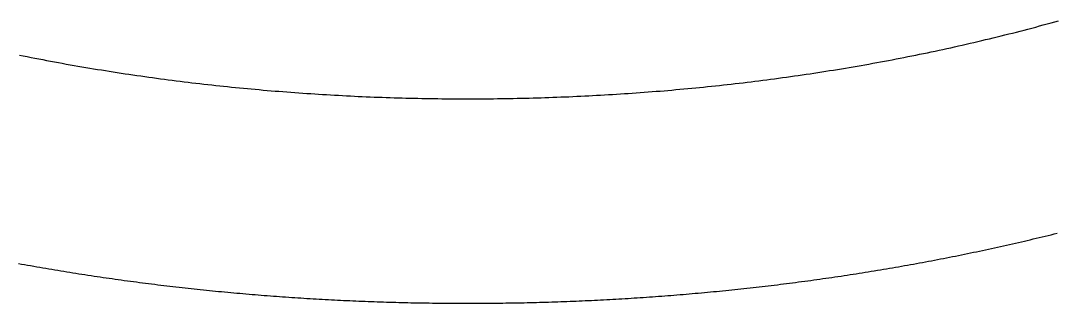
# Model space of a CAD drawing. Extents: x 4511820 to 5180432, y -1526536 to -944957.
# Drawn here: x 5013624.2 to 5013731, y -1423351.2 to -1423322.1 of the extents above; entities that cross this region are included whole.
import ezdxf

# ---------------------------------------------------------------- set-up
doc = ezdxf.new("R2010")
doc.units = 0
doc.header["$MEASUREMENT"] = 0
doc.layers.add('Z-Kúrenie', color=101, linetype='CONTINUOUS')

msp = doc.modelspace()

# ---------------------------------------------------------------- linework, layer by layer
at = {"layer": 'Z-Kúrenie'}
for points in [[(5013624.043, -1423325.593, 0), (5013624.444, -1423325.674, 0), (5013624.846, -1423325.754, 0), (5013625.248, -1423325.833, 0), (5013625.649, -1423325.912, 0), (5013626.051, -1423325.989, 0), (5013626.453, -1423326.066, 0), (5013626.854, -1423326.143, 0), (5013627.256, -1423326.219, 0), (5013627.666, -1423326.293, 0), (5013628.068, -1423326.367, 0), (5013628.47, -1423326.44, 0), (5013628.871, -1423326.513, 0), (5013629.273, -1423326.584, 0), (5013629.683, -1423326.656, 0), (5013630.085, -1423326.726, 0), (5013630.486, -1423326.795, 0), (5013630.888, -1423326.864, 0), (5013631.298, -1423326.932, 0), (5013631.7, -1423326.999, 0), (5013632.101, -1423327.066, 0), (5013632.512, -1423327.131, 0), (5013632.913, -1423327.196, 0), (5013633.315, -1423327.261, 0), (5013633.725, -1423327.323, 0), (5013634.127, -1423327.386, 0), (5013634.528, -1423327.448, 0), (5013634.938, -1423327.51, 0), (5013635.34, -1423327.57, 0), (5013635.75, -1423327.63, 0), (5013636.152, -1423327.689, 0), (5013636.562, -1423327.747, 0), (5013636.964, -1423327.805, 0), (5013637.374, -1423327.861, 0), (5013637.775, -1423327.917, 0), (5013638.185, -1423327.973, 0), (5013638.587, -1423328.027, 0), (5013638.997, -1423328.082, 0), (5013639.399, -1423328.134, 0), (5013639.809, -1423328.187, 0), (5013640.219, -1423328.239, 0), (5013640.621, -1423328.289, 0), (5013641.031, -1423328.339, 0), (5013641.432, -1423328.389, 0), (5013641.842, -1423328.438, 0), (5013642.253, -1423328.486, 0), (5013642.654, -1423328.533, 0), (5013643.064, -1423328.579, 0), (5013643.474, -1423328.625, 0), (5013643.876, -1423328.671, 0), (5013644.286, -1423328.715, 0), (5013644.696, -1423328.759, 0), (5013645.098, -1423328.802, 0), (5013645.508, -1423328.845, 0), (5013645.918, -1423328.886, 0), (5013646.32, -1423328.927, 0), (5013646.73, -1423328.967, 0), (5013647.14, -1423329.006, 0), (5013647.55, -1423329.045, 0), (5013647.951, -1423329.083, 0), (5013648.362, -1423329.12, 0), (5013648.772, -1423329.157, 0), (5013649.182, -1423329.193, 0), (5013649.592, -1423329.228, 0), (5013649.993, -1423329.262, 0), (5013650.403, -1423329.297, 0), (5013650.814, -1423329.329, 0), (5013651.224, -1423329.362, 0), (5013651.634, -1423329.394, 0), (5013652.035, -1423329.425, 0), (5013652.445, -1423329.455, 0), (5013652.855, -1423329.484, 0), (5013653.266, -1423329.513, 0), (5013653.676, -1423329.542, 0), (5013654.086, -1423329.569, 0), (5013654.496, -1423329.596, 0), (5013654.897, -1423329.622, 0), (5013655.307, -1423329.647, 0), (5013655.718, -1423329.672, 0), (5013656.128, -1423329.696, 0), (5013656.538, -1423329.719, 0), (5013656.948, -1423329.742, 0), (5013657.358, -1423329.764, 0), (5013657.768, -1423329.785, 0), (5013658.178, -1423329.806, 0), (5013658.588, -1423329.826, 0), (5013658.99, -1423329.846, 0), (5013659.4, -1423329.864, 0), (5013659.81, -1423329.882, 0), (5013660.22, -1423329.899, 0), (5013660.63, -1423329.915, 0), (5013661.04, -1423329.931, 0), (5013661.45, -1423329.946, 0), (5013661.86, -1423329.96, 0), (5013662.27, -1423329.974, 0), (5013662.68, -1423329.987, 0), (5013663.09, -1423330, 0), (5013663.5, -1423330.011, 0), (5013663.91, -1423330.022, 0), (5013664.32, -1423330.032, 0), (5013664.73, -1423330.042, 0), (5013665.14, -1423330.051, 0), (5013665.551, -1423330.059, 0), (5013665.952, -1423330.067, 0), (5013666.362, -1423330.074, 0), (5013666.772, -1423330.08, 0), (5013667.182, -1423330.085, 0), (5013667.592, -1423330.09, 0), (5013668.003, -1423330.094, 0), (5013668.413, -1423330.097, 0), (5013668.823, -1423330.1, 0), (5013669.233, -1423330.103, 0), (5013669.643, -1423330.103, 0), (5013670.053, -1423330.104, 0), (5013670.463, -1423330.104, 0), (5013670.873, -1423330.103, 0), (5013671.283, -1423330.103, 0), (5013671.693, -1423330.1, 0), (5013672.103, -1423330.097, 0), (5013672.513, -1423330.094, 0), (5013672.923, -1423330.09, 0), (5013673.333, -1423330.085, 0), (5013673.743, -1423330.079, 0), (5013674.153, -1423330.073, 0), (5013674.563, -1423330.067, 0), (5013674.974, -1423330.059, 0), (5013675.384, -1423330.051, 0), (5013675.794, -1423330.041, 0), (5013676.204, -1423330.032, 0), (5013676.614, -1423330.021, 0), (5013677.015, -1423330.01, 0), (5013677.426, -1423329.999, 0), (5013677.836, -1423329.986, 0), (5013678.246, -1423329.974, 0), (5013678.656, -1423329.959, 0), (5013679.066, -1423329.945, 0), (5013679.476, -1423329.93, 0), (5013679.886, -1423329.914, 0), (5013680.296, -1423329.897, 0), (5013680.706, -1423329.881, 0), (5013681.116, -1423329.863, 0), (5013681.526, -1423329.844, 0), (5013681.936, -1423329.825, 0), (5013682.346, -1423329.805, 0), (5013682.756, -1423329.785, 0), (5013683.158, -1423329.764, 0), (5013683.568, -1423329.741, 0), (5013683.978, -1423329.718, 0), (5013684.388, -1423329.695, 0), (5013684.798, -1423329.672, 0), (5013685.208, -1423329.646, 0), (5013685.618, -1423329.621, 0), (5013686.028, -1423329.595, 0), (5013686.438, -1423329.569, 0), (5013686.84, -1423329.541, 0), (5013687.25, -1423329.513, 0), (5013687.66, -1423329.484, 0), (5013688.07, -1423329.454, 0), (5013688.48, -1423329.424, 0), (5013688.89, -1423329.393, 0), (5013689.292, -1423329.361, 0), (5013689.702, -1423329.329, 0), (5013690.112, -1423329.296, 0), (5013690.522, -1423329.262, 0), (5013690.932, -1423329.228, 0), (5013691.334, -1423329.193, 0), (5013691.744, -1423329.157, 0), (5013692.154, -1423329.12, 0), (5013692.564, -1423329.083, 0), (5013692.974, -1423329.045, 0), (5013693.376, -1423329.006, 0), (5013693.786, -1423328.967, 0), (5013694.196, -1423328.927, 0), (5013694.606, -1423328.886, 0), (5013695.008, -1423328.844, 0), (5013695.418, -1423328.802, 0), (5013695.828, -1423328.759, 0), (5013696.23, -1423328.715, 0), (5013696.64, -1423328.671, 0), (5013697.05, -1423328.625, 0), (5013697.451, -1423328.58, 0), (5013697.862, -1423328.533, 0), (5013698.272, -1423328.486, 0), (5013698.673, -1423328.438, 0), (5013699.083, -1423328.389, 0), (5013699.493, -1423328.34, 0), (5013699.895, -1423328.29, 0), (5013700.305, -1423328.239, 0), (5013700.707, -1423328.187, 0), (5013701.117, -1423328.134, 0), (5013701.519, -1423328.082, 0), (5013701.929, -1423328.028, 0), (5013702.339, -1423327.973, 0), (5013702.74, -1423327.917, 0), (5013703.15, -1423327.861, 0), (5013703.552, -1423327.805, 0), (5013703.962, -1423327.748, 0), (5013704.364, -1423327.689, 0), (5013704.766, -1423327.63, 0), (5013705.176, -1423327.57, 0), (5013705.577, -1423327.51, 0), (5013705.987, -1423327.449, 0), (5013706.389, -1423327.387, 0), (5013706.799, -1423327.324, 0), (5013707.201, -1423327.261, 0), (5013707.603, -1423327.196, 0), (5013708.013, -1423327.132, 0), (5013708.414, -1423327.066, 0), (5013708.816, -1423326.999, 0), (5013709.226, -1423326.933, 0), (5013709.628, -1423326.865, 0), (5013710.029, -1423326.795, 0), (5013710.431, -1423326.726, 0), (5013710.841, -1423326.656, 0), (5013711.243, -1423326.585, 0), (5013711.645, -1423326.513, 0), (5013712.046, -1423326.441, 0), (5013712.456, -1423326.368, 0), (5013712.858, -1423326.294, 0), (5013713.26, -1423326.219, 0), (5013713.661, -1423326.143, 0), (5013714.063, -1423326.067, 0), (5013714.465, -1423325.99, 0), (5013714.866, -1423325.912, 0), (5013715.268, -1423325.834, 0), (5013715.67, -1423325.754, 0), (5013716.071, -1423325.675, 0), (5013716.482, -1423325.594, 0), (5013716.883, -1423325.512, 0), (5013717.277, -1423325.43, 0), (5013717.678, -1423325.346, 0), (5013718.08, -1423325.262, 0), (5013718.482, -1423325.178, 0), (5013718.883, -1423325.092, 0), (5013719.285, -1423325.006, 0), (5013719.687, -1423324.919, 0), (5013720.088, -1423324.831, 0), (5013720.49, -1423324.742, 0), (5013720.883, -1423324.653, 0), (5013721.285, -1423324.563, 0), (5013721.687, -1423324.472, 0), (5013722.088, -1423324.38, 0), (5013722.482, -1423324.288, 0), (5013722.883, -1423324.194, 0), (5013723.285, -1423324.101, 0), (5013723.678, -1423324.005, 0), (5013724.08, -1423323.91, 0), (5013724.482, -1423323.814, 0), (5013724.875, -1423323.716, 0), (5013725.277, -1423323.619, 0), (5013725.67, -1423323.52, 0), (5013726.072, -1423323.42, 0), (5013726.465, -1423323.32, 0), (5013726.867, -1423323.219, 0), (5013727.26, -1423323.116, 0), (5013727.662, -1423323.014, 0), (5013728.055, -1423322.91, 0), (5013728.449, -1423322.806, 0), (5013728.85, -1423322.701, 0), (5013729.244, -1423322.595, 0), (5013729.637, -1423322.488, 0), (5013730.03, -1423322.38, 0), (5013730.432, -1423322.272, 0), (5013730.825, -1423322.163, 0), (5013731.219, -1423322.053, 0)], [(5013623.959, -1423347.074, 0), (5013624.268, -1423347.13, 0), (5013624.578, -1423347.186, 0), (5013624.888, -1423347.242, 0), (5013625.197, -1423347.297, 0), (5013625.515, -1423347.353, 0), (5013625.825, -1423347.407, 0), (5013626.135, -1423347.461, 0), (5013626.444, -1423347.514, 0), (5013626.754, -1423347.568, 0), (5013627.064, -1423347.62, 0), (5013627.382, -1423347.673, 0), (5013627.691, -1423347.725, 0), (5013628.001, -1423347.777, 0), (5013628.311, -1423347.828, 0), (5013628.62, -1423347.879, 0), (5013628.938, -1423347.929, 0), (5013629.248, -1423347.979, 0), (5013629.557, -1423348.029, 0), (5013629.867, -1423348.078, 0), (5013630.185, -1423348.127, 0), (5013630.495, -1423348.175, 0), (5013630.804, -1423348.223, 0), (5013631.114, -1423348.271, 0), (5013631.432, -1423348.318, 0), (5013631.742, -1423348.365, 0), (5013632.051, -1423348.411, 0), (5013632.369, -1423348.457, 0), (5013632.679, -1423348.503, 0), (5013632.989, -1423348.548, 0), (5013633.307, -1423348.593, 0), (5013633.616, -1423348.637, 0), (5013633.926, -1423348.682, 0), (5013634.244, -1423348.725, 0), (5013634.553, -1423348.769, 0), (5013634.863, -1423348.811, 0), (5013635.181, -1423348.854, 0), (5013635.491, -1423348.896, 0), (5013635.8, -1423348.938, 0), (5013636.118, -1423348.979, 0), (5013636.428, -1423349.02, 0), (5013636.746, -1423349.06, 0), (5013637.056, -1423349.1, 0), (5013637.365, -1423349.139, 0), (5013637.683, -1423349.179, 0), (5013637.993, -1423349.218, 0), (5013638.311, -1423349.256, 0), (5013638.621, -1423349.294, 0), (5013638.93, -1423349.332, 0), (5013639.248, -1423349.369, 0), (5013639.558, -1423349.406, 0), (5013639.876, -1423349.443, 0), (5013640.185, -1423349.479, 0), (5013640.503, -1423349.515, 0), (5013640.813, -1423349.55, 0), (5013641.131, -1423349.585, 0), (5013641.441, -1423349.62, 0), (5013641.759, -1423349.654, 0), (5013642.068, -1423349.687, 0), (5013642.386, -1423349.721, 0), (5013642.696, -1423349.754, 0), (5013643.014, -1423349.787, 0), (5013643.324, -1423349.819, 0), (5013643.642, -1423349.851, 0), (5013643.951, -1423349.882, 0), (5013644.269, -1423349.913, 0), (5013644.579, -1423349.944, 0), (5013644.897, -1423349.974, 0), (5013645.207, -1423350.005, 0), (5013645.525, -1423350.034, 0), (5013645.834, -1423350.063, 0), (5013646.152, -1423350.092, 0), (5013646.47, -1423350.12, 0), (5013646.78, -1423350.149, 0), (5013647.098, -1423350.176, 0), (5013647.408, -1423350.203, 0), (5013647.726, -1423350.23, 0), (5013648.035, -1423350.256, 0), (5013648.353, -1423350.282, 0), (5013648.671, -1423350.308, 0), (5013648.981, -1423350.333, 0), (5013649.299, -1423350.359, 0), (5013649.608, -1423350.383, 0), (5013649.926, -1423350.407, 0), (5013650.236, -1423350.431, 0), (5013650.554, -1423350.454, 0), (5013650.872, -1423350.477, 0), (5013651.182, -1423350.5, 0), (5013651.5, -1423350.522, 0), (5013651.818, -1423350.544, 0), (5013652.127, -1423350.565, 0), (5013652.445, -1423350.587, 0), (5013652.755, -1423350.607, 0), (5013653.073, -1423350.628, 0), (5013653.391, -1423350.647, 0), (5013653.701, -1423350.667, 0), (5013654.019, -1423350.687, 0), (5013654.337, -1423350.705, 0), (5013654.646, -1423350.723, 0), (5013654.964, -1423350.742, 0), (5013655.282, -1423350.759, 0), (5013655.592, -1423350.777, 0), (5013655.91, -1423350.794, 0), (5013656.22, -1423350.81, 0), (5013656.538, -1423350.826, 0), (5013656.856, -1423350.842, 0), (5013657.165, -1423350.858, 0), (5013657.483, -1423350.873, 0), (5013657.801, -1423350.888, 0), (5013658.111, -1423350.903, 0), (5013658.429, -1423350.916, 0), (5013658.747, -1423350.93, 0), (5013659.057, -1423350.943, 0), (5013659.375, -1423350.956, 0), (5013659.693, -1423350.969, 0), (5013660.011, -1423350.98, 0), (5013660.32, -1423350.992, 0), (5013660.638, -1423351.004, 0), (5013660.956, -1423351.015, 0), (5013661.266, -1423351.026, 0), (5013661.584, -1423351.036, 0), (5013661.902, -1423351.046, 0), (5013662.212, -1423351.055, 0), (5013662.53, -1423351.064, 0), (5013662.848, -1423351.073, 0), (5013663.157, -1423351.082, 0), (5013663.475, -1423351.089, 0), (5013663.793, -1423351.097, 0), (5013664.111, -1423351.104, 0), (5013664.421, -1423351.112, 0), (5013664.739, -1423351.118, 0), (5013665.057, -1423351.124, 0), (5013665.366, -1423351.13, 0), (5013665.684, -1423351.135, 0), (5013666.002, -1423351.141, 0), (5013666.312, -1423351.145, 0), (5013666.63, -1423351.149, 0), (5013666.948, -1423351.154, 0), (5013667.266, -1423351.158, 0), (5013667.576, -1423351.161, 0), (5013667.894, -1423351.164, 0), (5013668.212, -1423351.166, 0), (5013668.521, -1423351.169, 0), (5013668.839, -1423351.17, 0), (5013669.157, -1423351.172, 0), (5013669.467, -1423351.173, 0), (5013669.785, -1423351.174, 0), (5013670.103, -1423351.174, 0), (5013670.421, -1423351.174, 0), (5013670.731, -1423351.174, 0), (5013671.049, -1423351.173, 0), (5013671.367, -1423351.172, 0), (5013671.676, -1423351.17, 0), (5013671.994, -1423351.169, 0), (5013672.312, -1423351.166, 0), (5013672.63, -1423351.164, 0), (5013672.94, -1423351.161, 0), (5013673.258, -1423351.158, 0), (5013673.576, -1423351.154, 0), (5013673.886, -1423351.149, 0), (5013674.204, -1423351.145, 0), (5013674.522, -1423351.141, 0), (5013674.831, -1423351.135, 0), (5013675.149, -1423351.13, 0), (5013675.467, -1423351.124, 0), (5013675.785, -1423351.118, 0), (5013676.095, -1423351.112, 0), (5013676.413, -1423351.104, 0), (5013676.731, -1423351.097, 0), (5013677.041, -1423351.089, 0), (5013677.359, -1423351.082, 0), (5013677.677, -1423351.073, 0), (5013677.986, -1423351.064, 0), (5013678.304, -1423351.055, 0), (5013678.622, -1423351.046, 0), (5013678.94, -1423351.036, 0), (5013679.25, -1423351.026, 0), (5013679.568, -1423351.015, 0), (5013679.886, -1423351.004, 0), (5013680.196, -1423350.992, 0), (5013680.514, -1423350.98, 0), (5013680.832, -1423350.969, 0), (5013681.141, -1423350.956, 0), (5013681.459, -1423350.943, 0), (5013681.777, -1423350.93, 0), (5013682.087, -1423350.916, 0), (5013682.405, -1423350.903, 0), (5013682.723, -1423350.887, 0), (5013683.032, -1423350.873, 0), (5013683.35, -1423350.858, 0), (5013683.668, -1423350.842, 0), (5013683.978, -1423350.826, 0), (5013684.296, -1423350.81, 0), (5013684.614, -1423350.794, 0), (5013684.924, -1423350.777, 0), (5013685.242, -1423350.759, 0), (5013685.56, -1423350.742, 0), (5013685.869, -1423350.723, 0), (5013686.187, -1423350.705, 0), (5013686.505, -1423350.687, 0), (5013686.815, -1423350.667, 0), (5013687.133, -1423350.647, 0), (5013687.443, -1423350.627, 0), (5013687.761, -1423350.607, 0), (5013688.079, -1423350.586, 0), (5013688.388, -1423350.565, 0), (5013688.706, -1423350.544, 0), (5013689.024, -1423350.522, 0), (5013689.334, -1423350.5, 0), (5013689.652, -1423350.477, 0), (5013689.962, -1423350.454, 0), (5013690.28, -1423350.431, 0), (5013690.598, -1423350.407, 0), (5013690.907, -1423350.383, 0), (5013691.225, -1423350.358, 0), (5013691.535, -1423350.333, 0), (5013691.853, -1423350.308, 0), (5013692.171, -1423350.282, 0), (5013692.481, -1423350.256, 0), (5013692.799, -1423350.23, 0), (5013693.108, -1423350.203, 0), (5013693.426, -1423350.175, 0), (5013693.736, -1423350.148, 0), (5013694.054, -1423350.12, 0), (5013694.372, -1423350.092, 0), (5013694.681, -1423350.063, 0), (5013694.999, -1423350.034, 0), (5013695.309, -1423350.004, 0), (5013695.627, -1423349.974, 0), (5013695.937, -1423349.944, 0), (5013696.255, -1423349.913, 0), (5013696.564, -1423349.882, 0), (5013696.882, -1423349.851, 0), (5013697.192, -1423349.819, 0), (5013697.51, -1423349.786, 0), (5013697.82, -1423349.754, 0), (5013698.138, -1423349.721, 0), (5013698.447, -1423349.687, 0), (5013698.765, -1423349.654, 0), (5013699.075, -1423349.62, 0), (5013699.393, -1423349.584, 0), (5013699.703, -1423349.55, 0), (5013700.021, -1423349.514, 0), (5013700.33, -1423349.479, 0), (5013700.648, -1423349.443, 0), (5013700.958, -1423349.406, 0), (5013701.276, -1423349.369, 0), (5013701.586, -1423349.332, 0), (5013701.895, -1423349.294, 0), (5013702.213, -1423349.256, 0), (5013702.523, -1423349.218, 0), (5013702.841, -1423349.179, 0), (5013703.15, -1423349.139, 0), (5013703.468, -1423349.1, 0), (5013703.778, -1423349.06, 0), (5013704.088, -1423349.02, 0), (5013704.406, -1423348.979, 0), (5013704.715, -1423348.937, 0), (5013705.033, -1423348.896, 0), (5013705.343, -1423348.853, 0), (5013705.653, -1423348.811, 0), (5013705.971, -1423348.768, 0), (5013706.28, -1423348.725, 0), (5013706.59, -1423348.682, 0), (5013706.908, -1423348.637, 0), (5013707.218, -1423348.593, 0), (5013707.527, -1423348.548, 0), (5013707.845, -1423348.502, 0), (5013708.155, -1423348.457, 0), (5013708.464, -1423348.411, 0), (5013708.782, -1423348.364, 0), (5013709.092, -1423348.318, 0), (5013709.402, -1423348.271, 0), (5013709.711, -1423348.223, 0), (5013710.029, -1423348.175, 0), (5013710.339, -1423348.127, 0), (5013710.649, -1423348.078, 0), (5013710.958, -1423348.029, 0), (5013711.276, -1423347.979, 0), (5013711.586, -1423347.929, 0), (5013711.896, -1423347.878, 0), (5013712.205, -1423347.828, 0), (5013712.523, -1423347.776, 0), (5013712.833, -1423347.725, 0), (5013713.142, -1423347.672, 0), (5013713.452, -1423347.62, 0), (5013713.762, -1423347.568, 0), (5013714.071, -1423347.514, 0), (5013714.389, -1423347.461, 0), (5013714.699, -1423347.406, 0), (5013715.009, -1423347.352, 0), (5013715.318, -1423347.297, 0), (5013715.628, -1423347.241, 0), (5013715.938, -1423347.186, 0), (5013716.247, -1423347.13, 0), (5013716.565, -1423347.073, 0), (5013716.875, -1423347.016, 0), (5013717.185, -1423346.959, 0), (5013717.494, -1423346.902, 0), (5013717.804, -1423346.843, 0), (5013718.113, -1423346.784, 0), (5013718.423, -1423346.726, 0), (5013718.733, -1423346.666, 0), (5013719.042, -1423346.607, 0), (5013719.352, -1423346.547, 0), (5013719.662, -1423346.486, 0), (5013719.971, -1423346.425, 0), (5013720.281, -1423346.363, 0), (5013720.591, -1423346.302, 0), (5013720.9, -1423346.24, 0), (5013721.21, -1423346.177, 0), (5013721.519, -1423346.113, 0), (5013721.829, -1423346.05, 0), (5013722.139, -1423345.986, 0), (5013722.448, -1423345.922, 0), (5013722.758, -1423345.857, 0), (5013723.059, -1423345.792, 0), (5013723.369, -1423345.727, 0), (5013723.678, -1423345.66, 0), (5013723.988, -1423345.594, 0), (5013724.298, -1423345.527, 0), (5013724.607, -1423345.46, 0), (5013724.917, -1423345.393, 0), (5013725.218, -1423345.324, 0), (5013725.528, -1423345.255, 0), (5013725.838, -1423345.187, 0), (5013726.147, -1423345.117, 0), (5013726.457, -1423345.048, 0), (5013726.758, -1423344.978, 0), (5013727.068, -1423344.907, 0), (5013727.377, -1423344.836, 0), (5013727.687, -1423344.765, 0), (5013727.988, -1423344.693, 0), (5013728.298, -1423344.621, 0), (5013728.608, -1423344.548, 0), (5013728.909, -1423344.475, 0), (5013729.218, -1423344.402, 0), (5013729.528, -1423344.327, 0), (5013729.829, -1423344.254, 0), (5013730.139, -1423344.178, 0), (5013730.449, -1423344.103, 0), (5013730.75, -1423344.028, 0), (5013731.06, -1423343.952, 0)]]:
    msp.add_polyline3d(points, dxfattribs=at)

doc.saveas('drawing.dxf')
